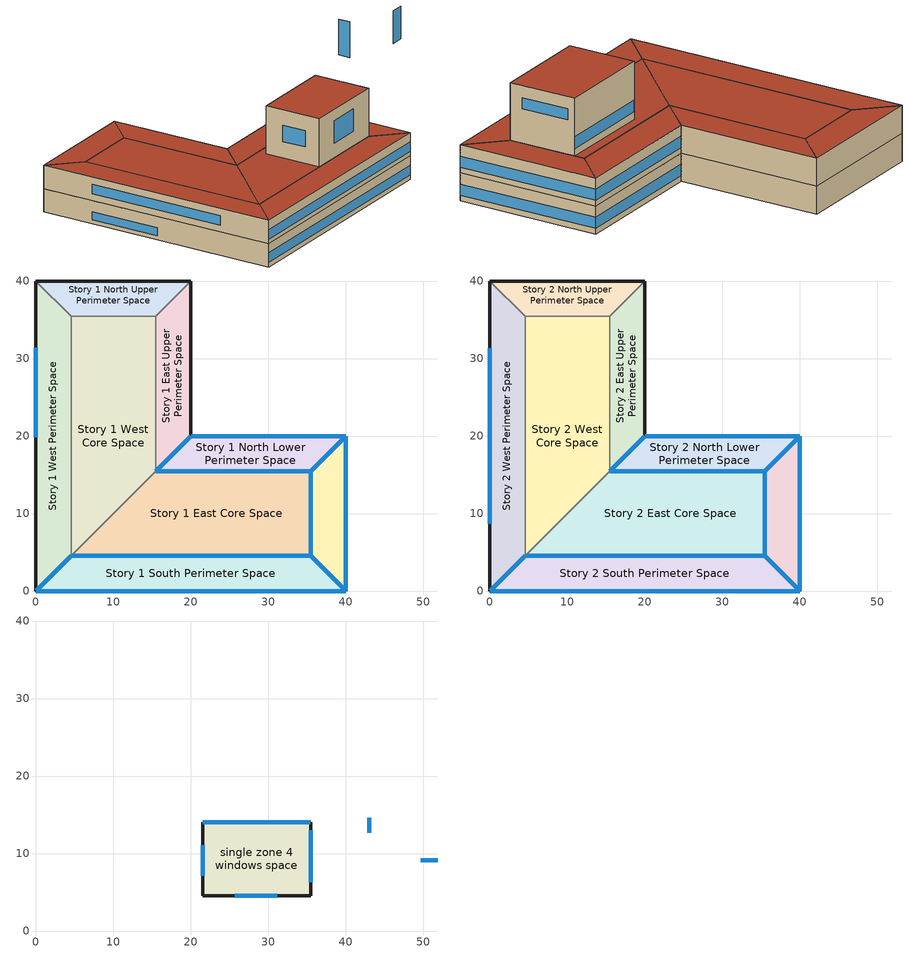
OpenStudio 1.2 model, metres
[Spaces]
Story 1 West Perimeter Space
 floor ground: 0,40 4.57,35.43 4.57,4.57 0,0 z0
 wall outside: 0,40 0,0 z0:3.8
 wall to Story 1 North Upper Perimeter Space: 4.57,35.43 0,40 z0:3.8
 wall to Story 1 West Core Space: 4.57,4.57 4.57,35.43 z0:3.8
 wall to Story 1 South Perimeter Space: 0,0 4.57,4.57 z0:3.8
 window: 0,31.38 0,19.83 z0.6:1.92
 window inside: 0.02,0.02 4.55,4.55 z0.76:2.29
Story 1 North Upper Perimeter Space
 floor ground: 20,40 15.43,35.43 4.57,35.43 0,40 z0
 wall outside: 20,40 0,40 z0:3.8
 wall to Story 1 East Upper Perimeter Space: 15.43,35.43 20,40 z0:3.8
 wall to Story 1 West Core Space: 4.57,35.43 15.43,35.43 z0:3.8
Story 1 East Upper Perimeter Space
 floor ground: 20,40 20,20 15.43,15.43 15.43,35.43 z0
 wall outside: 20,20 20,40 z0:3.8
 wall to Story 1 North Lower Perimeter Space: 15.43,15.43 20,20 z0:3.8
 wall to Story 1 West Core Space: 15.43,35.43 15.43,15.43 z0:3.8
 window inside: 15.45,15.45 19.98,19.98 z0.76:2.29
Story 1 North Lower Perimeter Space
 floor ground: 40,20 35.43,15.43 15.43,15.43 20,20 z0
 wall outside: 40,20 20,20 z0:3.8
 wall to Story 1 East Lower Perimeter Space: 35.43,15.43 40,20 z0:3.8
 wall to Story 1 East Core Space: 15.43,15.43 35.43,15.43 z0:3.8
 window inside: 35.45,15.45 39.98,19.98 z0.76:2.29; 15.46,15.43 35.4,15.43 z0.76:2.28
 window: 39.97,20 20.03,20 z0.76:2.28
Story 1 East Lower Perimeter Space
 floor ground: 40,20 40,0 35.43,4.57 35.43,15.43 z0
 wall outside: 40,0 40,20 z0:3.8
 wall to Story 1 South Perimeter Space: 35.43,4.57 40,0 z0:3.8
 wall to Story 1 East Core Space: 35.43,15.43 35.43,4.57 z0:3.8
 window inside: 35.45,4.55 39.98,0.02 / 35.43,15.4 35.43,4.6 z0.76:2.29
 window: 40,0.03 40,19.97 z0.76:2.28
Story 1 South Perimeter Space
 floor ground: 35.43,4.57 40,0 0,0 4.57,4.57 z0
 wall outside: 0,0 40,0 z0:3.8
 wall to Story 1 East Core Space: 35.43,4.57 4.57,4.57 z0:3.8
 window: 0.03,0 39.97,0 z0.76:2.28
 window inside: 35.4,4.57 4.6,4.57 z0.76:2.28
Story 1 West Core Space
 floor ground: 15.43,35.43 15.43,15.43 4.57,4.57 4.57,35.43 z0
 wall to Story 1 East Core Space: 4.57,4.57 15.43,15.43 z0:3.8
Story 1 East Core Space
 floor ground: 35.43,15.43 35.43,4.57 4.57,4.57 15.43,15.43 z0
Story 2 West Perimeter Space
 floor to Story 1 West Perimeter Space: 0,40 4.57,35.43 4.57,4.57 0,0 z3.8
 wall outside: 0,40 0,0 z3.8:7.6
 wall to Story 2 North Upper Perimeter Space: 4.57,35.43 0,40 z3.8:7.6
 wall to Story 2 West Core Space: 4.57,4.57 4.57,35.43 z3.8:7.6
 wall to Story 2 South Perimeter Space: 0,0 4.57,4.57 z3.8:7.6
 window: 0,31.35 0,8.66 z4.88:6.44
 window inside: 0.02,0.02 4.55,4.55 z4.56:6.09
 roof outside: 0,0 4.57,4.57 4.57,35.43 0,40 z7.6
Story 2 North Upper Perimeter Space
 floor to Story 1 North Upper Perimeter Space: 20,40 15.43,35.43 4.57,35.43 0,40 z3.8
 wall outside: 20,40 0,40 z3.8:7.6
 wall to Story 2 East Upper Perimeter Space: 15.43,35.43 20,40 z3.8:7.6
 wall to Story 2 West Core Space: 4.57,35.43 15.43,35.43 z3.8:7.6
 roof outside: 15.43,35.43 20,40 0,40 4.57,35.43 z7.6
Story 2 East Upper Perimeter Space
 floor to Story 1 East Upper Perimeter Space: 20,40 20,20 15.43,15.43 15.43,35.43 z3.8
 wall outside: 20,20 20,40 z3.8:7.6
 wall to Story 2 North Lower Perimeter Space: 15.43,15.43 20,20 z3.8:7.6
 wall to Story 2 West Core Space: 15.43,35.43 15.43,15.43 z3.8:7.6
 window inside: 15.45,15.45 19.98,19.98 z4.56:6.09
 roof outside: 15.43,15.43 20,20 20,40 15.43,35.43 z7.6
Story 2 North Lower Perimeter Space
 floor to Story 1 North Lower Perimeter Space: 40,20 35.43,15.43 15.43,15.43 20,20 z3.8
 wall outside: 40,20 20,20 z3.8:7.6
 wall to Story 2 East Lower Perimeter Space: 35.43,15.43 40,20 z3.8:7.6
 wall to Story 2 East Core Space: 15.43,15.43 35.43,15.43 z3.8:7.6
 window inside: 35.45,15.45 39.98,19.98 z4.56:6.09; 15.46,15.43 35.4,15.43 z4.56:6.08
 window: 39.97,20 20.03,20 z4.56:6.08
 roof outside: 35.43,15.43 40,20 20,20 15.43,15.43 z7.6
Story 2 East Lower Perimeter Space
 floor to Story 1 East Lower Perimeter Space: 40,20 40,0 35.43,4.57 35.43,15.43 z3.8
 wall outside: 40,0 40,20 z3.8:7.6
 wall to Story 2 South Perimeter Space: 35.43,4.57 40,0 z3.8:7.6
 wall to Story 2 East Core Space: 35.43,15.43 35.43,4.57 z3.8:7.6
 window inside: 35.45,4.55 39.98,0.02 / 35.43,15.4 35.43,4.6 z4.56:6.09
 window: 40,0.03 40,19.97 z4.56:6.08
 roof outside: 40,0 40,20 35.43,15.43 35.43,4.57 z7.6
Story 2 South Perimeter Space
 floor to Story 1 South Perimeter Space: 35.43,4.57 40,0 0,0 4.57,4.57 z3.8
 wall outside: 0,0 40,0 z3.8:7.6
 wall to Story 2 East Core Space: 35.43,4.57 4.57,4.57 z3.8:7.6
 window inside: 35.4,4.57 4.6,4.57 z4.56:6.08
 window: 0.03,0 39.97,0 z4.56:6.08
 roof outside: 40,0 35.43,4.57 4.57,4.57 0,0 z7.6
Story 2 West Core Space
 floor to Story 1 West Core Space: 15.43,35.43 15.43,15.43 4.57,4.57 4.57,35.43 z3.8
 wall to Story 2 East Core Space: 4.57,4.57 15.43,15.43 z3.8:7.6
 roof outside: 4.57,4.57 15.43,15.43 15.43,35.43 4.57,35.43 z7.6
Story 2 East Core Space
 floor to Story 1 East Core Space: 35.43,15.43 35.43,4.57 4.57,4.57 15.43,15.43 z3.8
 roof outside: 35.43,4.57 35.43,14.03 21.51,14.03 21.51,4.57 z7.6; 21.51,4.57 21.51,14.03 35.43,14.03 35.43,15.43 15.43,15.43 4.57,4.57 z7.6
single zone 4 windows space
 floor ground: 35.43,14.03 35.43,4.57 21.51,4.57 21.51,14.03 z7.6
 wall outside: 35.43,4.57 35.43,14.03 21.51,14.03 21.51,4.57 35.43,4.57 z7.6:15.42
 window: 35.4,14.03 21.54,14.03 z8.6:10.17; 35.43,6.31 35.43,12.99 z12.28:13.75; 49.66,9.14 51.82,9.14 z16.57:21.96; 25.68,4.57 31.15,4.57 z9.97:13.65; 43.02,14.59 43.02,12.71 z15.9:21.72; 21.51,11.06 21.51,7.1 z10.27:12.96
 roof outside: 35.43,4.57 35.43,14.03 21.51,14.03 21.51,4.57 z15.42
[Building]
Medium Office: North Axis {deg}=-0; Space Type=ASHRAE 189.1-2009 ClimateZone 4-8 MediumOffice; Default Construction Set=ASHRAE 189.1-2009 ClimateZone 4-5 (mdoff) ConstSet
[ClimateZones]
Climate Zone Institution Name 1=ASHRAE; Climate Zone Document Name 1=ANSI/ASHRAE Standard 169; Climate Zone Document Year 1=2006; Climate Zone Institution Name 2=CEC; Climate Zone Document Name 2=California Climate Zone Descriptions; Climate Zone Document Year 2=1995
[Site]
Site 1: Latitude {deg}=39.74; Longitude {deg}=-105.18; Time Zone {hr}=-7; Elevation {m}=1829
[SizingPeriod:DesignDay] Barometric Pressure {Pa}=81198; Sky Clearness=0; Rain Indicator=0; Snow Indicator=0; Day of Month=21; Daylight Saving Time Indicator=0; Dry-Bulb Temperature Range Modifier Type=DefaultMultipliers
Name | Maximum Dry-Bulb Temperature {C} | Daily Dry-Bulb Temperature Range {deltaC} | Humidity Indicating Conditions at Maximum Dry-Bulb {BasedOnField A3} | Wind Speed {m/s} | Wind Direction {deg} | Month | Day Type | Humidity Indicating Type | Solar Model Indicator | ASHRAE Taub | ASHRAE Taud
Denver Centennial  Golden   N Ann Clg .4% Condns WB=>MDB | 27.3 | 15.2 | 18.4 | 4.9 | 0 | 7 | SummerDesignDay | Wetbulb | ASHRAETau | 0.424 | 2.025
Denver Centennial  Golden   N Ann Htg Wind 99.6% Condns WS=>MCDB | 3.9 | 0 | 3.9 | 12.2 | 340 | 12 | WinterDesignDay | Wetbulb | ASHRAEClearSky
Denver Centennial  Golden   N Ann Clg .4% Condns DP=>MDB | 20.2 | 15.2 | 16.1 | 4.9 | 0 | 7 | SummerDesignDay | Dewpoint | ASHRAETau | 0.424 | 2.025
Denver Centennial  Golden   N Ann Clg .4% Condns DB=>MWB | 33 | 15.2 | 15.7 | 4.9 | 0 | 7 | SummerDesignDay | Wetbulb | ASHRAETau | 0.424 | 2.025
Denver Centennial  Golden   N Ann Htg 99.6% Condns DB | -18.8 | 0 | -18.8 | 3 | 340 | 12 | WinterDesignDay | Wetbulb | ASHRAEClearSky
Denver Centennial  Golden   N Ann Hum_n 99.6% Condns DP=>MCDB | -10.9 | 0 | -21.6 | 3 | 340 | 12 | WinterDesignDay | Dewpoint | ASHRAEClearSky
Denver Centennial  Golden   N Ann Clg .4% Condns Enth=>MDB | 27.3 | 15.2 | 59700 | 4.9 | 0 | 7 | SummerDesignDay | Enthalpy | ASHRAETau | 0.424 | 2.025
[Construction]
000 ExtSlabCarpet 4in ClimateZone 1-8: MAT-CC05 4 HW CONCRETE, CP02 CARPET PAD
000 Exterior Door: 000 F08 Metal surface, 000 I01 25mm insulation board
000 Exterior Window: 000 Clear 3mm, 000 Air 13mm, 000 Clear 3mm
000 Interior Ceiling: 000 M11 100mm lightweight concrete, 000 F05 Ceiling air space resistance, 000 F16 Acoustic tile
000 Interior Door; 000 Interior Partition: 000 G05 25mm wood
000 Interior Floor: 000 F16 Acoustic tile, 000 F05 Ceiling air space resistance, 000 M11 100mm lightweight concrete
000 Interior Wall: 000 G01a 19mm gypsum board, 000 F04 Wall air space resistance, 000 G01a 19mm gypsum board
000 Interior Window: 000 Clear 3mm
ASHRAE 189.1-2009 ExtRoof IEAD ClimateZone 2-5: Roof Membrane, Roof Insulation [21], Metal Decking
ASHRAE 189.1-2009 ExtWall SteelFrame ClimateZone 4-8: MAT-SHEATH, Wall Insulation [39], 1/2IN Gypsum
ASHRAE 189.1-2009 ExtWindow ClimateZone 4-5: Theoretical Glass [207]
[DefaultConstructionSet]
ASHRAE 189.1-2009 ClimateZone 4-5 (mdoff) ConstSet: Default Exterior Surface Constructions=ASHRAE 189.1-2009 ClimateZone 4-5 (mdoff) Exterior DefSurfCons; Default Interior Surface Constructions=000 Interior DefSurfCons; Default Ground Contact Surface Constructions=000 Ground DefSurfCons; Default Exterior SubSurface Constructions=ASHRAE 189.1-2009 ClimateZone 4-5 (mdoff) Exterior DefSubCons; Default Interior SubSurface Constructions=000 Interior DefSubCons; Interior Partition Construction=000 Interior Partition
[DefaultSubSurfaceConstructions] Glass Door Construction=000 Exterior Window; Skylight Construction=000 Exterior Window; Tubular Daylight Dome Construction=000 Interior Window; Tubular Daylight Diffuser Construction=000 Interior Window
Name | Fixed Window Construction | Operable Window Construction | Door Construction
000 Interior DefSubCons | 000 Interior Window | 000 Interior Window | 000 Interior Door
ASHRAE 189.1-2009 ClimateZone 4-5 (mdoff) Exterior DefSubCons | ASHRAE 189.1-2009 ExtWindow ClimateZone 4-5 | ASHRAE 189.1-2009 ExtWindow ClimateZone 4-5 | 000 Exterior Door
[DefaultSurfaceConstructions]
Name | Floor Construction | Wall Construction | Roof Ceiling Construction
000 Ground DefSurfCons | 000 ExtSlabCarpet 4in ClimateZone 1-8 | 000 ExtSlabCarpet 4in ClimateZone 1-8 | 000 ExtSlabCarpet 4in ClimateZone 1-8
000 Interior DefSurfCons | 000 Interior Floor | 000 Interior Wall | 000 Interior Ceiling
ASHRAE 189.1-2009 ClimateZone 4-5 (mdoff) Exterior DefSurfCons | 000 ExtSlabCarpet 4in ClimateZone 1-8 | ASHRAE 189.1-2009 ExtWall SteelFrame ClimateZone 4-8 | ASHRAE 189.1-2009 ExtRoof IEAD ClimateZone 2-5
[Material]
Name | Roughness | Thickness | Conductivity | Density | Specific Heat | Thermal Absorptance | Solar Absorptance | Visible Absorptance
000 F08 Metal surface | Smooth | 0.0008 | 45.28 | 7824 | 500
000 F16 Acoustic tile | MediumSmooth | 0.0191 | 0.06 | 368 | 590
000 G01a 19mm gypsum board | MediumSmooth | 0.019 | 0.16 | 800 | 1090
000 G05 25mm wood | MediumSmooth | 0.0254 | 0.15 | 608 | 1630
000 I01 25mm insulation board | MediumRough | 0.0254 | 0.03 | 43 | 1210
000 M11 100mm lightweight concrete | MediumRough | 0.1016 | 0.53 | 1280 | 840
1/2IN Gypsum | Smooth | 0.0127 | 0.16 | 784.9 | 830 | 0.9 | 0.92 | 0.92
MAT-CC05 4 HW CONCRETE | Rough | 0.1016 | 1.311 | 2240 | 836.8 | 0.9 | 0.7 | 0.7
Metal Decking | MediumSmooth | 0.0015 | 45.006 | 7680 | 418.4 | 0.9 | 0.7 | 0.3
Roof Insulation [21] | MediumRough | 0.2105 | 0.049 | 265 | 836.8 | 0.9 | 0.7 | 0.7
Roof Membrane | VeryRough | 0.0095 | 0.16 | 1121.29 | 1460 | 0.9 | 0.7 | 0.7
Wall Insulation [39] | MediumRough | 0.1184 | 0.045 | 265 | 836.8 | 0.9 | 0.7 | 0.7
[Material:AirGap]
Name | Thermal Resistance
000 F04 Wall air space resistance | 0.15
000 F05 Ceiling air space resistance | 0.18
[Material:NoMass] Thermal Absorptance=0.9; Solar Absorptance=0.7
Name | Roughness | Thermal Resistance | Visible Absorptance
CP02 CARPET PAD | VeryRough | 0.2165 | 0.8
MAT-SHEATH | Rough | 0.3626 | 0.7
[WindowMaterial:Gas]
000 Air 13mm: Gas Type=Air; Thickness=0.0127
[WindowMaterial:Glazing] Optical Data Type=SpectralAverage; Thickness=0.003; Infrared Transmittance at Normal Incidence=0
Name | Solar Transmittance at Normal Incidence | Front Side Solar Reflectance at Normal Incidence | Back Side Solar Reflectance at Normal Incidence | Visible Transmittance at Normal Incidence | Front Side Visible Reflectance at Normal Incidence | Back Side Visible Reflectance at Normal Incidence | Front Side Infrared Hemispherical Emissivity | Back Side Infrared Hemispherical Emissivity | Conductivity | Dirt Correction Factor for Solar and Visible Transmittance | Solar Diffusing
000 Clear 3mm | 0.837 | 0.075 | 0.075 | 0.898 | 0.081 | 0.081 | 0.84 | 0.84 | 0.9
Theoretical Glass [207] | 0.3311 | 0.6189 | 0.6189 | 0.44 | 0.51 | 0.51 | 0.9 | 0.9 | 0.0133 | 1 | No
[DefaultScheduleSet]
MediumOffice Schedules: Number of People Schedule=Medium Office Bldg Occ; People Activity Level Schedule=Medium Office Activity; Lighting Schedule=Medium Office Bldg Light; Electric Equipment Schedule=Medium Office Bldg Equip; Infiltration Schedule=Medium Office Infil Quarter On
[ElectricEquipment]
ASHRAE 189.1-2009 ClimateZone 4-8 MediumOffice ElecInst: Electric Equipment Definition=ASHRAE 189.1-2009 ClimateZone 4-8 MediumOffice ElecDef; Space or SpaceType=ASHRAE 189.1-2009 ClimateZone 4-8 MediumOffice
[ElectricEquipment:Definition]
ASHRAE 189.1-2009 ClimateZone 4-8 MediumOffice ElecDef: Design Level Calculation Method=Watts/Area; Design Level=0; Watts per Space Floor Area=5.81251
[Lights]
ASHRAE 189.1-2009 ClimateZone 4-8 MediumOffice LightsInst: Lights Definition=ASHRAE 189.1-2009 ClimateZone 4-8 MediumOffice LightsDef; Space or SpaceType=ASHRAE 189.1-2009 ClimateZone 4-8 MediumOffice
[Lights:Definition]
ASHRAE 189.1-2009 ClimateZone 4-8 MediumOffice LightsDef: Design Level Calculation Method=Watts/Area; Lighting Level=0; Watts per Space Floor Area=9.68752
[People]
ASHRAE 189.1-2009 ClimateZone 4-8 MediumOffice PeopInst: People Definition=MediumOffice PeopDef; Space or SpaceType=ASHRAE 189.1-2009 ClimateZone 4-8 MediumOffice
[People:Definition]
MediumOffice PeopDef: Number of People Calculation Method=People/Area; Number of People=0; People per Space Floor Area=0.0538196; Fraction Radiant=0.3
[SpaceInfiltration:DesignFlowRate]
ASHRAE 189.1-2009 ClimateZone 4-8 MediumOffice Infil: Space or SpaceType=ASHRAE 189.1-2009 ClimateZone 4-8 MediumOffice; Design Flow Rate Calculation Method=AirChanges/Hour; Design Flow Rate=0; Air Changes per Hour=0.15
[SpaceType]
ASHRAE 189.1-2009 ClimateZone 4-8 MediumOffice: Default Schedule Set=MediumOffice Schedules; Design Specification Outdoor Air Object=MediumOffice Outdoor Air
[ThermostatSetpoint:DualSetpoint]
Medium Office Thermostat: Heating Setpoint Temperature Schedule=Medium Office HtgSetp; Cooling Setpoint Temperature Schedule=Medium Office ClgSetp
[DesignSpecification:OutdoorAir]
MediumOffice Outdoor Air: Outdoor Air Method=Sum; Outdoor Air Flow per Person=0.0107645; Outdoor Air Flow per Floor Area=0; Outdoor Air Flow Rate=0; Outdoor Air Flow Air Changes per Hour=0
[BuildingStory] Nominal Floor to Floor Height {m}=3.8
Name | Nominal Z Coordinate {m}
Story 1; Story 2 | 0
Story 3 | 3.8
[Space]
Name | Building Story | Thermal Zone | Space Type
Story 1 West Perimeter Space | Story 2 | Thermal Zone: Story 1 West Perimeter Space
Story 1 North Upper Perimeter Space | Story 2 | Thermal Zone: Story 1 North Upper Perimeter Space
Story 1 East Upper Perimeter Space | Story 2 | Thermal Zone: Story 1 East Upper Perimeter Space
Story 1 North Lower Perimeter Space | Story 2 | Thermal Zone: Story 1 North Lower Perimeter Space
Story 1 East Lower Perimeter Space | Story 2 | Thermal Zone: Story 1 East Lower Perimeter Space
Story 1 South Perimeter Space | Story 2 | Thermal Zone: Story 1 South Perimeter Space
Story 1 West Core Space | Story 2 | Thermal Zone: Story 1 West Core Space
Story 1 East Core Space | Story 2 | Thermal Zone: Story 1 East Core Space
Story 2 West Perimeter Space | Story 3 | Thermal Zone: Story 2 West Perimeter Space
Story 2 North Upper Perimeter Space | Story 3 | Thermal Zone: Story 2 North Upper Perimeter Space
Story 2 East Upper Perimeter Space | Story 3 | Thermal Zone: Story 2 East Upper Perimeter Space
Story 2 North Lower Perimeter Space | Story 3 | Thermal Zone: Story 2 North Lower Perimeter Space
Story 2 East Lower Perimeter Space | Story 3 | Thermal Zone: Story 2 East Lower Perimeter Space
Story 2 South Perimeter Space | Story 3 | Thermal Zone: Story 2 South Perimeter Space
Story 2 West Core Space | Story 3 | Thermal Zone: Story 2 West Core Space
Story 2 East Core Space | Story 3 | Thermal Zone: Story 2 East Core Space
single zone 4 windows space |  | single zone 4 windows zone | ASHRAE 189.1-2009 ClimateZone 4-8 MediumOffice
[ThermalZone] Thermostat=Medium Office Thermostat; Use Ideal Air Loads=Yes
Thermal Zone: Story 2 West Perimeter Space; Thermal Zone: Story 2 North Lower Perimeter Space; Thermal Zone: Story 2 South Perimeter Space; Thermal Zone: Story 1 East Lower Perimeter Space; Thermal Zone: Story 2 East Upper Perimeter Space; Thermal Zone: Story 1 North Lower Perimeter Space; Thermal Zone: Story 1 North Upper Perimeter Space; Thermal Zone: Story 2 East Core Space; Thermal Zone: Story 2 West Core Space; Thermal Zone: Story 1 East Core Space; Thermal Zone: Story 1 East Upper Perimeter Space; Thermal Zone: Story 1 West Core Space; Thermal Zone: Story 2 East Lower Perimeter Space; Thermal Zone: Story 1 West Perimeter Space; Thermal Zone: Story 2 North Upper Perimeter Space; Thermal Zone: Story 1 South Perimeter Space; single zone 4 windows zone
[Sizing:Zone] Zone Cooling Design Supply Air Temperature {C}=14; Zone Heating Design Supply Air Temperature {C}=40; Zone Cooling Design Supply Air Humidity Ratio {kg-H2O/kg-air}=0.0085; Zone Heating Design Supply Air Humidity Ratio {kg-H2O/kg-air}=0.008; Heating Design Air Flow Method=DesignDay
Name | Cooling Design Air Flow Method
Thermal Zone: Story 2 West Perimeter Space; Thermal Zone: Story 2 North Lower Perimeter Space; Thermal Zone: Story 2 South Perimeter Space; Thermal Zone: Story 2 East Upper Perimeter Space; Thermal Zone: Story 1 North Upper Perimeter Space; Thermal Zone: Story 2 East Core Space; Thermal Zone: Story 2 West Core Space; Thermal Zone: Story 1 West Core Space; Thermal Zone: Story 2 East Lower Perimeter Space; Thermal Zone: Story 1 West Perimeter Space; Thermal Zone: Story 2 North Upper Perimeter Space; Thermal Zone: Story 1 South Perimeter Space; single zone 4 windows zone | DesignDay
Thermal Zone: Story 1 East Lower Perimeter Space; Thermal Zone: Story 1 North Lower Perimeter Space; Thermal Zone: Story 1 East Core Space; Thermal Zone: Story 1 East Upper Perimeter Space
[Schedule:Ruleset]
Name | Default Day Schedule | Summer Design Day Schedule | Winter Design Day Schedule
Medium Office Infil Quarter On | Medium Office Infil Quarter On Default Schedule | Medium Office Infil Quarter On Summer Design Day | Medium Office Infil Quarter On Winter Design Day
Medium Office Bldg Light | Medium Office Bldg Light Default Schedule | Medium Office Bldg Light Summer Design Day | Medium Office Bldg Light Winter Design Day
Medium Office Bldg Equip | Medium Office Bldg Equip Default Schedule | Medium Office Bldg Equip Summer Design Day | Medium Office Bldg Equip Winter Design Day
Medium Office HtgSetp | Medium Office HtgSetp Default Schedule | Medium Office HtgSetp Summer Design Day | Medium Office HtgSetp Winter Design Day
Medium Office Bldg Occ | Medium Office Bldg Occ Default Schedule | Medium Office Bldg Occ Summer Design Day | Medium Office Bldg Occ Winter Design Day
Medium Office ClgSetp | Medium Office ClgSetp Default Schedule | Medium Office ClgSetp Summer Design Day | Medium Office ClgSetp Winter Design Day
Medium Office Activity | Medium Office Activity Default Schedule | Medium Office Activity Summer Design Day | Medium Office Activity Winter Design Day
[Schedule:Day]
Medium Office Infil Quarter On Default Schedule; Medium Office Infil Quarter On Summer Design Day: 6, 0, 1, 22, 0, 0.25, 24, 0, 1
Medium Office Infil Quarter On Rule 2 Day Schedule; Medium Office Infil Quarter On Winter Design Day: 6, 0, 1, 18, 0, 0.25, 24, 0, 1
Medium Office Infil Quarter On Rule 1 Day Schedule; Medium Office Bldg Light Summer Design Day; Medium Office Bldg Equip Summer Design Day: 24, 0, 1
Medium Office Bldg Light Default Schedule: 5, 0, 0.05, 7, 0, 0.1, 8, 0, 0.3, 17, 0, 0.9, 18, 0, 0.7, 20, 0, 0.5, 22, 0, 0.3, 23, 0, 0.1, 24, 0, 0.05
Medium Office Bldg Light Rule 2 Day Schedule: 6, 0, 0.05, 8, 0, 0.1, 14, 0, 0.5, 17, 0, 0.15, 24, 0, 0.05
Medium Office Bldg Light Winter Design Day; Medium Office Bldg Equip Winter Design Day; Medium Office Bldg Occ Rule 1 Day Schedule; Medium Office Bldg Occ Winter Design Day: 24, 0, 0
Medium Office Bldg Light Rule 1 Day Schedule: 24, 0, 0.05
Medium Office Bldg Equip Default Schedule: 8, 0, 0.4, 12, 0, 0.9, 13, 0, 0.8, 17, 0, 0.9, 18, 0, 0.8, 20, 0, 0.6, 22, 0, 0.5, 24, 0, 0.4
Medium Office Bldg Equip Rule 2 Day Schedule: 6, 0, 0.3, 8, 0, 0.4, 14, 0, 0.5, 17, 0, 0.35, 24, 0, 0.3
Medium Office Bldg Equip Rule 1 Day Schedule: 24, 0, 0.3
Medium Office HtgSetp Default Schedule: 6, 0, 15.6, 22, 0, 21, 24, 0, 15.6
Medium Office HtgSetp Summer Design Day; Medium Office HtgSetp Rule 1 Day Schedule: 24, 0, 15.6
Medium Office HtgSetp Rule 2 Day Schedule: 6, 0, 15.6, 18, 0, 21, 24, 0, 15.6
Medium Office HtgSetp Winter Design Day: 24, 0, 21
Medium Office Bldg Occ Default Schedule: 6, 0, 0, 7, 0, 0.1, 8, 0, 0.2, 12, 0, 0.95, 13, 0, 0.5, 17, 0, 0.95, 18, 0, 0.7, 20, 0, 0.4, 22, 0, 0.1, 24, 0, 0.05
Medium Office Bldg Occ Summer Design Day: 6, 0, 0, 22, 0, 1, 24, 0, 0.05
Medium Office Bldg Occ Rule 2 Day Schedule: 6, 0, 0, 8, 0, 0.1, 14, 0, 0.5, 17, 0, 0.1, 24, 0, 0
Medium Office ClgSetp Default Schedule; Medium Office ClgSetp Summer Design Day: 6, 0, 26.7, 22, 0, 24, 24, 0, 26.7
Medium Office ClgSetp Rule 2 Day Schedule: 6, 0, 26.7, 18, 0, 24, 24, 0, 26.7
Medium Office ClgSetp Winter Design Day; Medium Office ClgSetp Rule 1 Day Schedule: 24, 0, 26.7
Medium Office Activity Default Schedule; Medium Office Activity Winter Design Day; Medium Office Activity Summer Design Day: 24, 0, 120
[Schedule:Rule] Apply Monday=No; Apply Tuesday=No; Apply Wednesday=No; Apply Thursday=No; Apply Friday=No; Date Specification Type=DateRange; Start Month=1; Start Day=1; End Month=12; End Day=31
Name | Schedule Ruleset | Rule Order | Day Schedule | Apply Sunday | Apply Saturday
Medium Office Infil Quarter On Rule 2 | Medium Office Infil Quarter On | 1 | Medium Office Infil Quarter On Rule 2 Day Schedule | No | Yes
Medium Office Infil Quarter On Rule 1 | Medium Office Infil Quarter On | 0 | Medium Office Infil Quarter On Rule 1 Day Schedule | Yes | No
Medium Office Bldg Light Rule 2 | Medium Office Bldg Light | 1 | Medium Office Bldg Light Rule 2 Day Schedule | No | Yes
Medium Office Bldg Light Rule 1 | Medium Office Bldg Light | 0 | Medium Office Bldg Light Rule 1 Day Schedule | Yes | No
Medium Office Bldg Equip Rule 2 | Medium Office Bldg Equip | 1 | Medium Office Bldg Equip Rule 2 Day Schedule | No | Yes
Medium Office Bldg Equip Rule 1 | Medium Office Bldg Equip | 0 | Medium Office Bldg Equip Rule 1 Day Schedule | Yes | No
Medium Office HtgSetp Rule 2 | Medium Office HtgSetp | 1 | Medium Office HtgSetp Rule 2 Day Schedule | No | Yes
Medium Office HtgSetp Rule 1 | Medium Office HtgSetp | 0 | Medium Office HtgSetp Rule 1 Day Schedule | Yes | No
Medium Office Bldg Occ Rule 2 | Medium Office Bldg Occ | 1 | Medium Office Bldg Occ Rule 2 Day Schedule | No | Yes
Medium Office Bldg Occ Rule 1 | Medium Office Bldg Occ | 0 | Medium Office Bldg Occ Rule 1 Day Schedule | Yes | No
Medium Office ClgSetp Rule 2 | Medium Office ClgSetp | 1 | Medium Office ClgSetp Rule 2 Day Schedule | No | Yes
Medium Office ClgSetp Rule 1 | Medium Office ClgSetp | 0 | Medium Office ClgSetp Rule 1 Day Schedule | Yes | No
